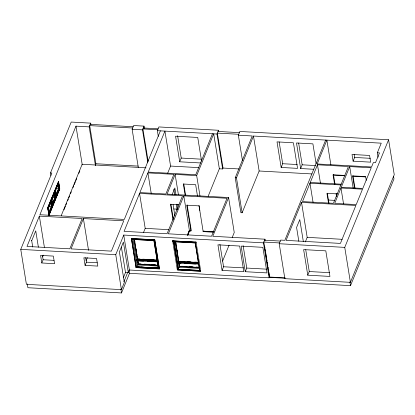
<?xml version="1.0" encoding="UTF-8"?>
<svg xmlns="http://www.w3.org/2000/svg" width="415" height="415" viewBox="0 0 415 415"><rect width="100%" height="100%" fill="white"/><g stroke="black" fill="none" stroke-linecap="round" stroke-linejoin="round"><path stroke-width="0.62" d="M136.089 267.613L136.929 266.809L136.089 267.613L131.431 238.495L154.764 239.797L159.422 268.915L136.089 267.613L131.389 238.594L132.473 239.31L153.965 240.508L158.374 268.1L159.422 268.915L154.764 239.797L153.924 240.607L132.437 239.408L131.389 238.594L154.722 239.896M156.522 267.898L158.53 268.111L136.675 266.866L138.195 266.876M136.867 266.762L137.474 264.92L136.711 259.883L157.275 261.03L136.696 260.106M199.693 270.139L199.791 270.497L177.921 269.278L178.694 267.239L177.931 262.202L198.531 263.452M50.895 175.462L50.485 172.92L71.204 122.057L90.709 123.141L90.911 124.412M123.385 277.666L125.501 272.468L128.334 272.629L123.39 242.095L119.396 251.905L124.339 282.439L121.408 289.629L26.41 284.332L20.75 249.379L51.859 172.998L50.485 172.92M39.347 216.111L26.996 246.427L69.813 248.813L82.16 218.498L39.347 216.111L44.389 247.252M90.709 123.141L89.183 126.881L75.987 126.144L39.902 214.737L124.303 219.442L160.387 130.85M32.733 246.992L31.716 240.721L35.742 230.833L38.382 247.148M47.658 207.915L58.562 181.531L59.77 189.001L49.022 215.395L47.658 207.915L58.562 181.531M48.373 210.965L47.901 208.029L51.289 200.087M52.124 206.509L51.45 199.698M51.585 201.451L51.377 199.491L52.383 206.048M55.719 197.68L54.733 191.253L51.709 199.236M56.134 197.229L55.091 190.366L58.484 182.429L59.532 188.887L48.944 214.488M48.202 207.459L48.69 206.265M49.172 205.077L49.66 203.884M50.148 202.691L51.273 200.315L52.274 206.52L49.12 214.27L48.114 208.065L58.484 182.429M51.559 199.226L53.255 195.05M53.742 193.857L54.23 192.664M55.356 191.637L55.154 190.397L55.548 189.816L56.554 196.02M56.367 187.419L58.224 183.243L59.231 189.448M48.259 207.977L48.986 206.188M51.61 199.745L52.342 197.955M48.337 208.486L51.154 201.664M51.937 199.657L54.749 192.835M55.288 191.424L58.349 184.001M48.861 212.288L51.299 206.312L50.635 202.214M52.461 203.459L54.894 197.483L55.511 197.519L52.835 204.092L52.217 204.056M56.056 194.63L58.489 188.654L59.106 188.69L56.43 195.263M50.163 209.808L50.895 208.014M53.027 202.769L54.246 199.781M56.383 194.536L58.328 189.759M58.525 187.502L58.572 189.162L57.924 185.142M49.235 212.921L51.911 206.348L51.299 206.312M50.423 210.685L51.636 207.702M56.642 195.413L57.13 194.22M50.334 211.079L50.796 209.943M51.258 208.812L51.719 207.676M53.006 204.522L53.468 203.386M55.937 197.317L54.894 190.859L56.092 197.327M56.139 196.824L57.063 194.557M57.524 193.421L57.991 192.285M52.715 205.441L55.875 197.69M56.16 196.601L59.47 188.861L58.313 182.647M48.866 215.385L59.376 189.593M42.626 256.906L43.342 255.152M41.816 262.98L40.587 255.381L53.353 256.091L54.583 263.691L41.816 262.98L43.129 259.754L42.413 255.318M61.197 215.743L82.165 164.262L146.013 167.826M63.977 209.793L65.44 206.198M65.928 205.005L66.659 203.205M67.635 200.813L68.366 199.018M68.854 197.82L69.585 196.025M70.56 193.629L71.292 191.834M72.999 187.642L73.73 185.847M74.218 184.649L75.437 181.656M75.924 180.463L76.656 178.663M78.85 173.278L79.825 170.881M95.357 164.999L95.875 163.733L89.702 125.61L132.65 128.007M83.394 218.565L71.043 248.886L111.396 251.132L123.743 220.816L83.394 218.565L88.54 250.344M138.309 167.395L132.131 129.273L133.656 125.538L144.031 126.119L144.441 128.66M86.149 260.651L87.358 257.679M85.101 265.393L83.866 257.793L96.565 258.504L97.795 266.098L85.101 265.393L86.413 262.166L85.698 257.736M147.756 162.265L142.506 129.853L144.031 126.119M158.297 136.4L157.368 130.684L158.893 126.943L218.503 130.269L218.71 131.539M139.544 193.4L124.09 231.342L167.074 233.738L182.527 195.797L139.544 193.4L145.203 228.354L143.512 232.504M147.901 172.884L139.876 192.591L165.86 194.038L173.885 174.331L147.901 172.884L151.299 193.857M121.408 289.629L115.749 254.675L123.743 235.056L263.473 242.848L264.962 239.201L212.802 236.291L228.587 197.535L167.089 194.106L175.12 174.399L196.679 175.602L213.694 133.822L219.353 168.781L208.174 196.233M132.437 239.408L137.012 267.665M167.676 173.185L170.581 166.057L164.916 131.104L148.222 172.095L195.766 174.746L212.459 133.755M123.872 281.827L127.633 272.588M128.334 272.629L129.402 270.009L123.743 235.056M27.291 283.927L27.909 287.725L121.507 292.943L129.501 273.324L128.987 270.16M157.295 261.154L136.711 259.883M137.635 259.935L138.397 264.972M200.616 162.965L179.711 161.798L181.231 158.063L177.604 135.674M172.116 194.697L174.855 187.969L175.97 194.868M183.798 195.87L168.34 233.811L211.567 236.223L227.021 198.277L183.798 195.87L189.375 230.315L187.445 235.056M196.067 242.101L195.226 242.91L173.667 241.706L172.619 240.897L196.067 242.101L200.725 271.202L177.314 269.895L172.656 240.799M219.353 168.781L222.642 168.962L216.983 134.009L218.503 130.269M187.538 235.217L189.375 230.315L190.807 230.398L190.848 230.999L189.572 230.927L187.865 235.123M177.916 262.425L198.593 263.478L177.931 262.202M190.848 230.999L191.222 230.092L187.16 205.01M178.855 261.201L178.694 261.59L198.406 262.69L198.567 262.301L194.754 262.088M178.86 262.254L175.452 241.572M178.881 262.379L179.617 267.291M179.664 266.119L179.493 266.529L199.21 267.628L199.376 267.219L196.196 267.042M178.486 269.584L199.781 270.673L195.268 242.811L195.761 242.085M222.642 168.962L223.011 168.054L217.351 133.101L238.724 134.289M242.469 160.621L238.355 135.197L239.875 131.462L388.59 139.756L394.25 174.71L350.41 282.34L284.861 278.683L279.202 243.73L280.69 240.078L284.83 240.306L325.651 140.068M195.226 242.91L173.703 241.608L173.008 241.068M195.761 242.438L172.697 241.053M213.367 232.255L203.21 231.591M198.759 264.132L178.964 263.24L179.13 262.825L179.306 263.924M378.06 157.212L377.339 152.767L381.25 143.17L253.482 136.042L259.147 170.996L242.127 212.776L240.897 212.708L235.232 177.755L252.253 135.975L238.355 135.197M242.127 212.776L236.467 177.822L253.482 136.042M222.565 261.165L229.085 245.161M232.224 237.453L234.247 232.493L228.587 197.535M222.077 270.409L217.932 244.829L239.683 246.043L243.823 271.623L222.077 270.409L223.561 266.762L219.94 244.378M281.163 167.458L277.018 141.873L293.421 142.786L297.565 168.371L281.163 167.458L282.682 163.718L279.16 141.972M245.27 271.706L241.125 246.121L262.856 247.335L267.001 272.914L245.27 271.706L246.759 268.054L243.133 245.67M313.89 169.284L300.647 168.542L302.167 164.807L298.644 143.061M129.402 270.009L269.133 277.806L269.454 277.018L263.795 242.064L279.523 242.941M301.523 202.401L286.06 240.378L340.419 243.408L355.888 205.435L301.523 202.401L307.188 237.354L305.336 241.904M317.475 164.786L302.483 201.597L333.411 203.324L348.408 166.508L317.475 164.786L320.458 183.212M340.974 187.99L334.698 203.397L356.226 204.595L362.502 189.188L340.974 187.99L343.547 203.879M349.695 166.581L341.27 187.253L362.803 188.457L371.223 167.779L349.695 166.581L353.191 188.187M353.108 161.176L352.024 154.468L369.578 155.443L370.668 162.156L353.108 161.176L354.633 157.441L354.135 154.39M307.774 275.192L303.63 249.607L325.806 250.847L329.951 276.426L307.774 275.192L309.258 271.54L305.736 249.794M350.41 282.34L344.751 247.382L388.59 139.756M129.501 273.324L350.509 285.65L393.985 178.917L393.576 176.385M178.118 269.19L177.314 269.895L200.725 271.202L199.677 270.393L195.164 242.671M90.216 124.344L133.168 126.741M218.025 131.446L239.398 132.639M143.268 127.986L158.131 128.816M157.747 129.75L142.89 128.92L148.139 161.331M132.131 129.273L142.506 129.853M157.368 130.684L216.983 134.009M377.339 152.767L379.497 152.886L375.497 162.696L373.344 162.576L371.544 166.996L317.179 163.966L326.88 140.135L330.895 164.921M354.633 157.441L370.31 158.317M181.231 158.063L201.508 159.194M282.682 163.718L297.192 164.527M302.167 164.807L315.416 165.544M223.011 168.054L239.356 168.967M345.026 175.446L333.043 174.782L334.568 184.198M170.581 166.057L198.847 167.634M259.147 170.996L311.981 173.942M333.188 175.125L344.839 175.778M353.253 176.245L365.553 176.93M95.875 163.733L138.185 166.093M235.232 177.755L236.467 177.822M310.27 182.476L341.203 184.198M340.897 184.945L309.964 183.222L313.055 202.287M337.457 193.914L326.932 193.328L328.556 203.36M328.255 200.025L334.651 200.383M56.424 188.638L58.733 188.768M59.77 189.001L58.406 181.521M55.091 190.366L56.295 196.835M55.154 190.397L56.31 196.611M54.868 191.486L54.474 192.062L55.631 198.277M52.824 197.467L55.138 197.597M179.109 204.766L170.482 204.289L173.024 219.966M51.797 198.64L52.954 204.849M51.46 199.371L52.072 199.407M51.336 199.589L52.498 206.156M173.844 208.968L177.646 209.181M52.544 205.658L51.652 199.205M49.229 206.302L51.538 206.426M214.021 231.689L203.091 231.181L213.927 231.783M190.77 230.491L189.489 230.424L189.572 230.927M145.203 228.354L168.884 229.677M307.188 237.354L342.131 239.305M264.562 240.181L280.291 241.058M279.202 243.73L344.751 247.382M172.619 240.897L196.025 242.199M31.255 240.695L31.716 240.721M20.75 249.379L115.749 254.675M139.533 258.986L137.635 258.882L137.474 259.271L157.192 260.174L137.552 259.074L134.31 239.056M142.703 259.162L146.505 259.375M150.303 259.588L154.105 259.8M179.493 261.237L183.944 261.481M187.124 261.663L190.936 261.875M198.489 262.493L178.777 261.393L175.633 242.002M139.72 260.828L143.523 261.04M147.325 261.253L151.122 261.466M154.292 261.642L157.461 261.818L137.739 260.921L138.356 264.013L157.913 265.304L138.273 264.21L138.434 263.821L140.97 263.961M180.956 263.136L179.047 263.032L179.581 266.326L199.293 267.426M184.13 263.318L187.948 263.53M191.766 263.743L195.579 263.956M223.561 266.762L243.392 267.867M246.759 268.054L266.57 269.159M309.258 271.54L329.536 272.671M144.135 264.137L148.57 264.386M151.74 264.562L155.537 264.775M181.573 266.223L185.386 266.435M189.204 266.648L193.017 266.861M137.474 264.92L158.037 266.067M43.129 259.754L53.981 260.355M86.413 262.166L97.203 262.768M178.694 267.239L199.33 268.391M141.354 267.053L145.146 267.265M148.938 267.478L152.73 267.691M136.675 266.866L158.473 268.085M177.921 269.278L199.833 270.398M136.737 266.897L158.53 268.111M136.13 267.514L159.464 268.816L158.416 268.007M269.454 277.018L285.183 277.894M269.314 277.36L285.043 278.237M366.258 180.364L365.651 176.598L352.553 175.867L354.586 188.426M352.973 175.711L355.007 188.27M333.463 174.622L334.988 184.042M336.513 193.457L336.819 195.346M336.093 193.618L336.601 196.757M349.892 281.852L350.509 285.65M327.336 193.208L328.96 203.241M316.116 163.702L312.905 143.875L296.502 142.962L300.647 168.542M303.334 241.551L299.78 219.608L296.585 227.456L298.821 241.25M264.962 239.201L265.164 240.472M264.765 246.93L264.972 248.196M265.175 249.467L265.382 250.733M265.59 251.998L266.612 258.332M266.819 259.598L267.021 260.864M267.229 262.13L267.431 263.395M267.639 264.661L267.841 265.927M268.049 267.193L268.256 268.464M268.458 269.729L268.666 270.995M268.868 272.261L269.589 276.691M263.473 242.848L269.133 277.806M201.576 161.119L197.742 137.453L175.566 136.213L179.711 161.798M196.679 175.602L199.973 195.937M197.483 195.994L195.657 184.706L183.337 184.021L185.163 195.304M199.008 205.399L199.823 210.415M203.174 231.689L199.05 205.882L186.724 205.192L190.89 230.901M183.757 183.861L185.583 195.149M175.12 174.399L178.414 194.739M177.496 204.273L178.004 207.407M173.828 189.157L174.741 194.801M176.261 204.206L177.179 209.85M173.081 204.6L174.907 215.883M170.913 204.102L173.351 219.151M175.815 242.433L176.017 243.683M176.219 244.933L176.422 246.183M176.624 247.439L176.826 248.689M177.029 249.939L177.231 251.189M178.346 258.073L178.549 259.323M174.611 242.038L177.895 262.301M178.44 268.951L178.585 269.869M178.128 268.936L173.703 241.608L178.092 269.05M153.872 240.347L158.374 268.1M134.693 240.736L134.896 241.992M136.011 248.87L136.213 250.121M136.416 251.371L136.618 252.626M136.826 253.876L137.028 255.126M137.23 256.377L137.432 257.627M138.076 261.621L138.257 262.721M134.232 239.253L137.598 260.034M133.288 239.082L136.675 259.982M121.382 247.029L125.501 272.468M120.89 289.146L121.507 292.943M89.183 126.881L95.46 165.632M75.987 126.144L82.263 164.895M58.328 182.418L59.184 187.704M58.116 184.971L58.323 186.236M55.553 192.876L55.755 194.121M55.179 192.622L55.366 193.795M55.558 194.967L55.709 196.243M54.733 191.253L55.112 193.597M54.521 193.8L55.034 196.964M54.23 193.385L54.977 197.991M52.586 197.353L52.663 197.862M51.377 199.491L52.456 206.255M51.813 202.525L52.342 206.146M51.138 200.082L51.621 203.407M51.823 204.647L52.02 205.892M51.029 200.901L52.036 207.106M51.024 203.262L51.232 204.528M48.353 207.474L49.359 213.684M48.052 208.034L49.1 214.493M48.565 211.78L48.757 213.31M47.813 207.92L49.022 215.395"/></g></svg>
